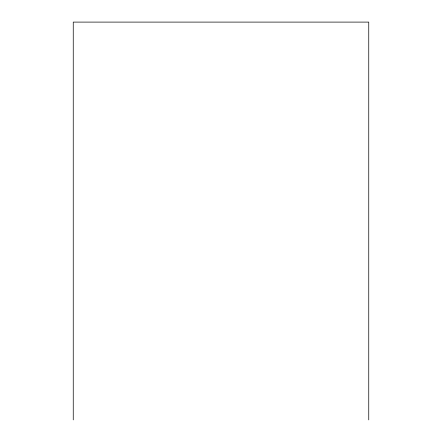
<?xml version="1.0" encoding="UTF-8"?>
<svg xmlns="http://www.w3.org/2000/svg" width="442" height="442" viewBox="0 0 442 442"><rect width="100%" height="100%" fill="white"/><g stroke="black" fill="none" stroke-linecap="round" stroke-linejoin="round"><path stroke-width="0.66" d="M368.75 419.9L368.75 22.1L73.25 22.1L73.25 419.9"/></g></svg>
